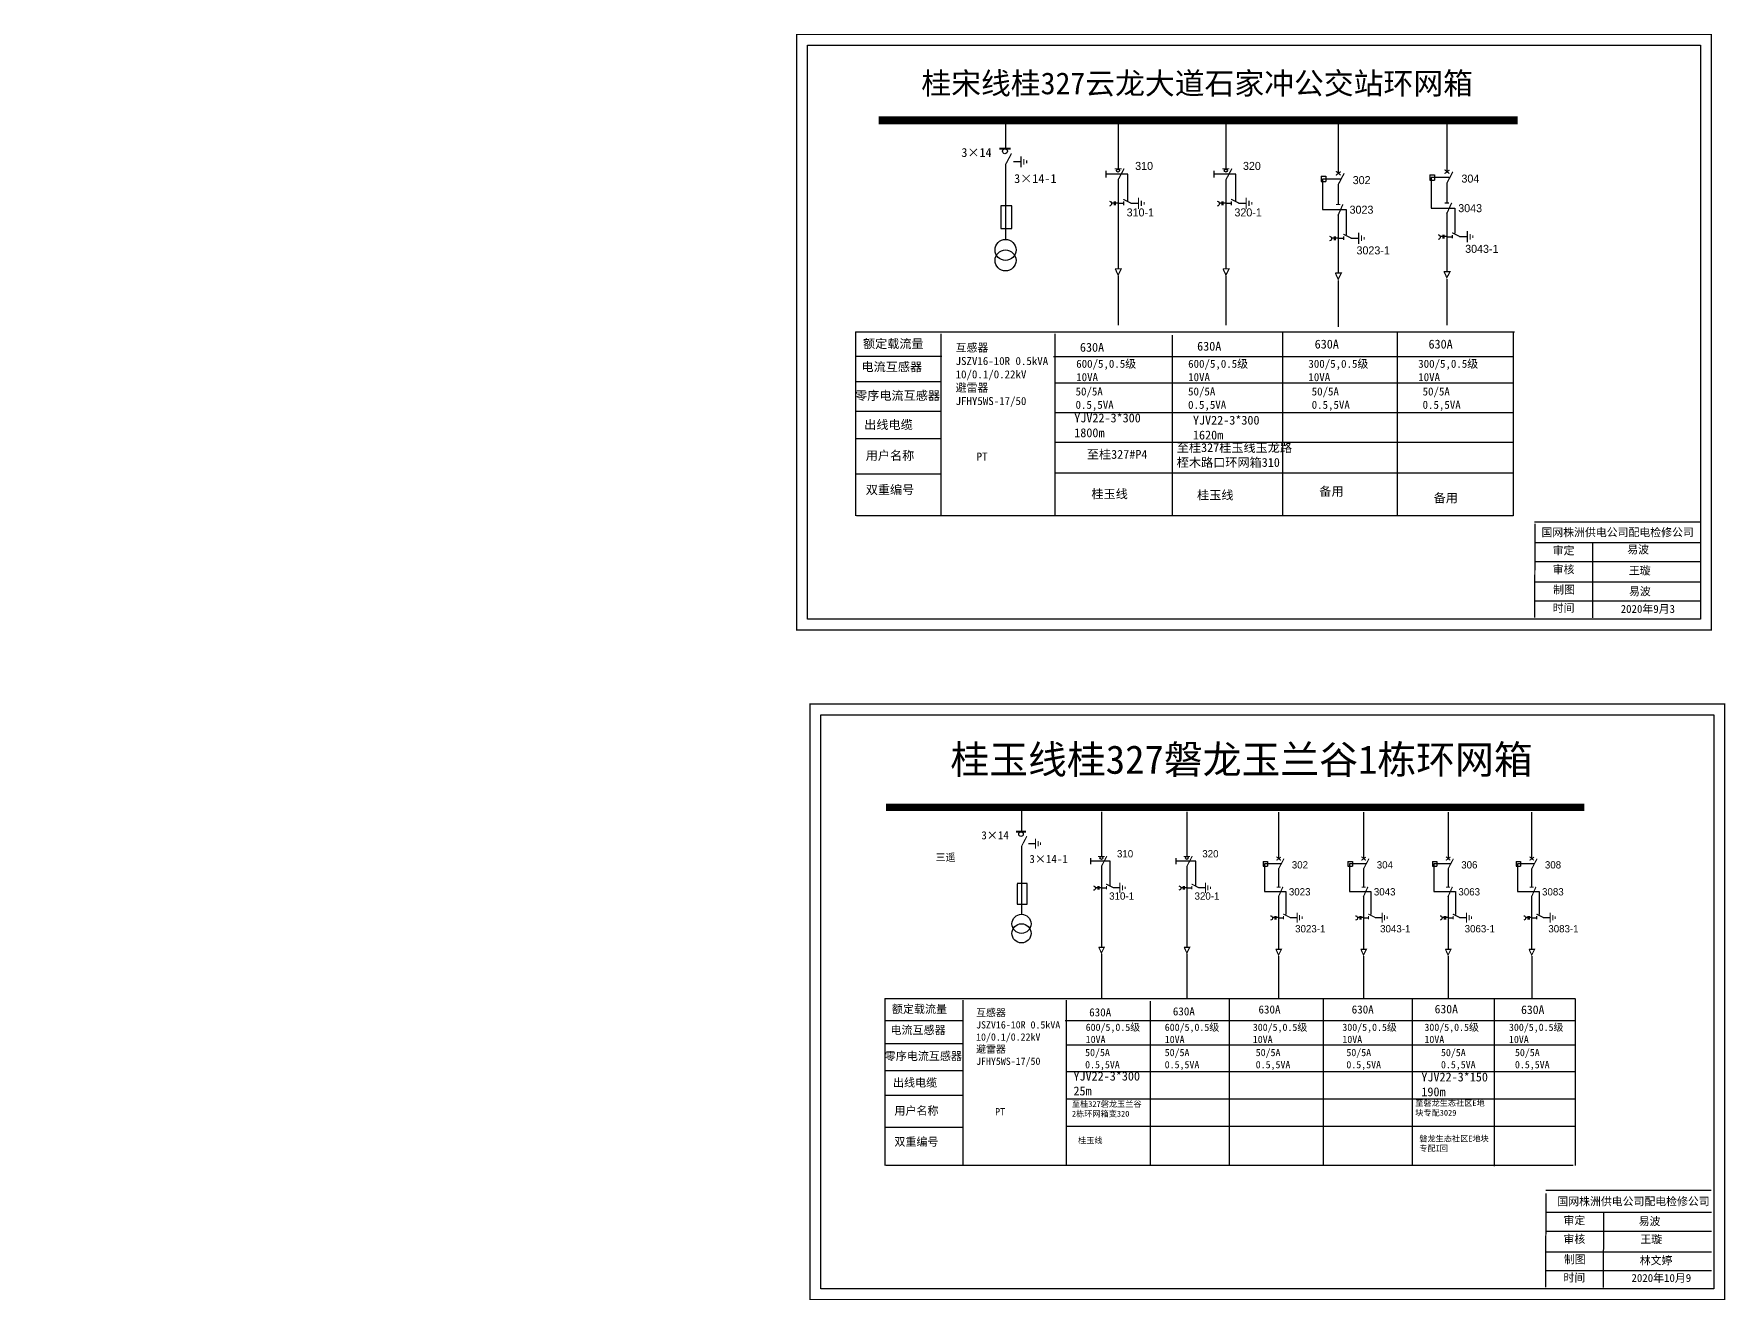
# Model space of a CAD drawing. Extents: x 1601 to 2099, y -464 to -160.
# Drawn here: x 1601.3 to 1833.4, y -335.7 to -161.9 of the extents above; entities that cross this region are included whole.
import ezdxf

# ---------------------------------------------------------------- set-up
doc = ezdxf.new("R2010")
doc.units = 0
doc.header["$LTSCALE"] = 0.774411
doc.linetypes.add('ACAD_ISO02W100', pattern=[15, 12, -3])
doc.linetypes.add('CENTER', pattern=[50.8, 31.75, -6.35, 6.35, -6.35])
doc.layers.get('0').update_dxf_attribs({"linetype": 'CONTINUOUS'})
doc.layers.get('DEFPOINTS').update_dxf_attribs({"linetype": 'CONTINUOUS'})
doc.layers.add('2', color=7, linetype='CONTINUOUS')
doc.styles.add('hztxt_txtstyle_0.00_0_0', font='simkai.ttf')
doc.styles.add('hztxt_txtstyle_1.80_0_0', font='', dxfattribs={"height": 1.8, "bigfont": 'hztxt.shx'})
doc.styles.add('hztxt_txtstyle_2.70_0_0', font='simkai.ttf', dxfattribs={"height": 2.7})
doc.styles.add('KaiTi_GB2312_txtstyle_1.09_0_0', font='simkai_0.ttf', dxfattribs={"height": 1.0944})
doc.styles.add('KaiTi_txtstyle_1.11_0_0', font='simkai.ttf', dxfattribs={"height": 1.109414})
doc.styles.add('字体', font='simkai_0.ttf', dxfattribs={"height": 2.5})
doc.styles.get('hztxt_txtstyle_1.80_0_0').set_extended_font_data('hztxt')

# ---------------------------------------------------------------- blocks, each defined once
blk = doc.blocks.new('JD')
for points in [[(-2, 0.2), (-2, -0.2), (2, 0.2), (2, -0.2)], [(1, -1.2), (1, -0.8), (-1, -1.2), (-1, -0.8)], [(-0.5, -1.8), (-0.5, -2.2), (0.5, -1.8), (0.5, -2.2)]]:
    blk.add_trace(points)

msp = doc.modelspace()

# ---------------------------------------------------------------- linework, layer by layer
at = {"color": 0}
for p, q in [((1734.65, -173.98), (1734.65, -177.59)), ((1750.11, -173.69), (1750.11, -180.41)), ((1764.9, -173.69), (1764.9, -180.41)), ((1780.32, -174), (1780.32, -181.05)), ((1795.23, -173.79), (1795.23, -180.85)), ((1734.66, -179.83), (1734.66, -190.09)), ((1735.75, -179.43), (1736.78, -179.43)), ((1750.11, -181.91), (1750.11, -194.12)), ((1764.9, -181.91), (1764.9, -194.12)), ((1777.97, -181.44), (1778.63, -181.44)), ((1777.97, -181.44), (1777.97, -182.17)), ((1777.97, -182.17), (1778.63, -182.17)), ((1778.63, -181.44), (1778.63, -182.17)), ((1780.32, -182.55), (1780.32, -185.27)), ((1792.88, -181.23), (1793.54, -181.23)), ((1792.88, -181.23), (1792.88, -181.96)), ((1792.88, -181.96), (1793.54, -181.96)), ((1793.54, -181.23), (1793.54, -181.96)), ((1795.23, -182.34), (1795.23, -185.07)), ((1750.11, -185.15), (1750.87, -185.15)), ((1751.87, -185.13), (1752.9, -185.13)), ((1764.9, -185.15), (1765.66, -185.15)), ((1766.65, -185.13), (1767.69, -185.13)), ((1780.32, -186.64), (1780.32, -194.67)), ((1795.23, -186.43), (1795.23, -194.47)), ((1780.32, -189.94), (1781.08, -189.94)), ((1782.07, -189.92), (1783.1, -189.92)), ((1795.23, -189.73), (1795.99, -189.73)), ((1796.98, -189.71), (1798.02, -189.71)), ((1725.91, -206.18), (1714.14, -206.18)), ((1725.87, -209.65), (1714.09, -209.65)), ((1725.87, -213.73), (1714.09, -213.73)), ((1725.82, -217.46), (1714.05, -217.46)), ((1725.87, -222.31), (1714.09, -222.31)), ((1736.84, -268.04), (1736.84, -271.33)), ((1747.82, -268.64), (1747.82, -274.75)), ((1759.54, -268.64), (1759.54, -274.75)), ((1772.13, -268.68), (1772.13, -275.09)), ((1783.79, -268.68), (1783.79, -275.09)), ((1795.39, -268.68), (1795.39, -275.09)), ((1806.86, -268.68), (1806.86, -275.09)), ((1736.86, -273.36), (1736.86, -282.69)), ((1737.84, -272.99), (1738.78, -272.99)), ((1747.82, -276.11), (1747.82, -287.22)), ((1759.54, -276.11), (1759.54, -287.22)), ((1770, -275.44), (1770.6, -275.44)), ((1770, -275.44), (1770, -276.1)), ((1770, -276.1), (1770.6, -276.1)), ((1770.6, -275.44), (1770.6, -276.1)), ((1781.66, -275.44), (1782.26, -275.44)), ((1781.66, -275.44), (1781.66, -276.1)), ((1781.66, -276.1), (1782.26, -276.1)), ((1782.26, -275.44), (1782.26, -276.1)), ((1793.26, -275.44), (1793.85, -275.44)), ((1793.26, -275.44), (1793.26, -276.1)), ((1793.26, -276.1), (1793.85, -276.1)), ((1793.85, -275.44), (1793.85, -276.1)), ((1804.73, -275.44), (1805.33, -275.44)), ((1804.73, -275.44), (1804.73, -276.1)), ((1804.73, -276.1), (1805.33, -276.1)), ((1805.33, -275.44), (1805.33, -276.1)), ((1772.13, -276.45), (1772.13, -278.93)), ((1783.79, -276.45), (1783.79, -278.93)), ((1795.39, -276.45), (1795.39, -278.93)), ((1806.86, -276.45), (1806.86, -278.93)), ((1747.82, -279.06), (1748.52, -279.06)), ((1749.42, -279.04), (1750.36, -279.04)), ((1759.54, -279.06), (1760.23, -279.06)), ((1761.14, -279.04), (1762.08, -279.04)), ((1772.13, -280.17), (1772.13, -287.47)), ((1783.79, -280.17), (1783.79, -287.47)), ((1795.39, -280.17), (1795.39, -287.47)), ((1806.86, -280.17), (1806.86, -287.47)), ((1772.13, -283.17), (1772.82, -283.17)), ((1773.72, -283.15), (1774.66, -283.15)), ((1783.79, -283.17), (1784.48, -283.17)), ((1785.38, -283.15), (1786.32, -283.15)), ((1795.39, -283.17), (1796.08, -283.17)), ((1796.98, -283.15), (1797.92, -283.15)), ((1806.86, -283.17), (1807.55, -283.17)), ((1808.46, -283.15), (1809.4, -283.15)), ((1728.9, -297.32), (1718.19, -297.32)), ((1728.86, -300.47), (1718.15, -300.47)), ((1728.86, -304.18), (1718.15, -304.18)), ((1728.82, -307.57), (1718.11, -307.57)), ((1728.86, -311.98), (1718.15, -311.98))]:
    msp.add_line(p, q, dxfattribs=at)
at = {"color": 0, "linetype": 'ACAD_ISO02W100'}
for p, q in [((1780.65, -181.82), (1778.18, -181.82)), ((1778.18, -181.82), (1778.18, -186.01)), ((1795.56, -181.61), (1793.09, -181.61)), ((1793.09, -181.61), (1793.09, -185.8)), ((1778.18, -186.01), (1781.43, -186.01)), ((1781.43, -186.01), (1781.43, -189.47)), ((1793.09, -185.8), (1796.34, -185.8)), ((1796.34, -185.8), (1796.34, -189.26)), ((1772.43, -275.78), (1770.19, -275.78)), ((1770.19, -275.78), (1770.19, -279.59)), ((1784.09, -275.78), (1781.85, -275.78)), ((1781.85, -275.78), (1781.85, -279.59)), ((1795.69, -275.78), (1793.45, -275.78)), ((1793.45, -275.78), (1793.45, -279.59)), ((1807.16, -275.78), (1804.92, -275.78)), ((1804.92, -275.78), (1804.92, -279.59)), ((1770.19, -279.59), (1773.14, -279.59)), ((1773.14, -279.59), (1773.14, -282.74)), ((1781.85, -279.59), (1784.8, -279.59)), ((1784.8, -279.59), (1784.8, -282.74)), ((1793.45, -279.59), (1796.4, -279.59)), ((1796.4, -279.59), (1796.4, -282.74)), ((1804.92, -279.59), (1807.88, -279.59)), ((1807.88, -279.59), (1807.88, -282.74))]:
    msp.add_line(p, q, dxfattribs=at)
at = {"color": 0, "linetype": 'CENTER'}
for p, q in [((1750.12, -195.11), (1750.12, -201.86)), ((1764.91, -195.11), (1764.91, -201.86)), ((1780.32, -195.75), (1780.32, -202.09)), ((1795.23, -195.55), (1795.23, -201.88)), ((1747.83, -288.11), (1747.83, -294.25)), ((1759.55, -288.11), (1759.55, -294.25)), ((1772.13, -288.45), (1772.13, -294.22)), ((1783.79, -288.45), (1783.79, -294.22)), ((1795.39, -288.45), (1795.39, -294.22)), ((1806.87, -288.45), (1806.87, -294.22))]:
    msp.add_line(p, q, dxfattribs=at)
at = {"color": 0, "linetype": 'Continuous'}
for p, q in [((1714.07, -202.79), (1804.51, -202.79)), ((1714.11, -228.03), (1714.11, -202.79)), ((1725.81, -203.07), (1725.81, -228.03)), ((1741.43, -203.07), (1741.43, -228.03)), ((1757.54, -203.23), (1757.54, -228.01)), ((1772.66, -202.84), (1772.66, -228.03)), ((1788.39, -202.84), (1788.39, -228.03)), ((1804.33, -202.86), (1804.33, -228.04)), ((1741.24, -206.16), (1804.33, -206.16)), ((1741.43, -209.79), (1804.33, -209.79)), ((1741.43, -213.84), (1804.33, -213.84)), ((1741.43, -217.94), (1804.33, -217.94)), ((1741.43, -222.12), (1804.33, -222.12)), ((1804.33, -228.03), (1714.2, -228.03)), ((1807.31, -231.69), (1830.06, -231.69)), ((1815.2, -231.7), (1815.2, -242.03)), ((1807.31, -234.28), (1830.06, -234.28)), ((1807.31, -237.11), (1830.06, -237.11)), ((1807.31, -239.7), (1830.06, -239.7)), ((1718.13, -294.24), (1812.79, -294.24)), ((1718.17, -317.18), (1718.17, -294.24)), ((1728.8, -294.48), (1728.8, -317.18)), ((1743.01, -294.48), (1743.01, -317.18)), ((1754.53, -294.64), (1754.53, -317.16)), ((1765.35, -294.28), (1765.35, -317.17)), ((1778.25, -294.28), (1778.25, -317.17)), ((1790.45, -294.3), (1790.45, -317.19)), ((1801.72, -294.37), (1801.72, -317.27)), ((1812.85, -294.25), (1812.85, -317.19)), ((1742.84, -297.3), (1812.83, -297.3)), ((1743.01, -300.6), (1812.85, -300.6)), ((1743.01, -304.28), (1812.73, -304.28)), ((1743.01, -308.01), (1812.92, -308.01)), ((1743.01, -311.8), (1812.83, -311.8)), ((1812.58, -317.18), (1718.25, -317.18)), ((1808.78, -323.58), (1831.54, -323.58)), ((1816.7, -323.53), (1816.68, -333.92)), ((1808.78, -326.17), (1831.54, -326.17)), ((1808.78, -329), (1831.54, -329)), ((1808.78, -331.59), (1831.54, -331.59))]:
    msp.add_line(p, q, dxfattribs=at)
at = {"color": 0, "linetype": 'Continuous', "const_width": 0.182}
for points in [[(1706.01, -161.99), (1831.5, -161.99), (1831.5, -243.69), (1706.01, -243.69)], [(1707.84, -253.86), (1833.33, -253.86), (1833.33, -335.56), (1707.84, -335.56)]]:
    msp.add_lwpolyline(points, close=True, dxfattribs=at)
at = {"color": 0, "linetype": 'Continuous'}
for points in [[(1707.49, -163.47), (1830.02, -163.47), (1830.02, -242.22), (1707.49, -242.22)], [(1709.32, -255.33), (1831.85, -255.33), (1831.85, -334.09), (1709.32, -334.09)]]:
    msp.add_lwpolyline(points, close=True, dxfattribs=at)
at = {"color": 0}
for points, const_width in [([(1717.27, -173.77), (1804.95, -173.77)], 1.1), ([(1733.82, -177.65), (1735.36, -177.65)], 0.261), ([(1734.66, -179.87), (1735.49, -178.31)], 0.165), ([(1749.63, -180.43), (1750.6, -180.43)], 0.165), ([(1750.11, -181.95), (1750.94, -180.39)], 0.165), ([(1764.42, -180.43), (1765.39, -180.43)], 0.165), ([(1764.9, -181.95), (1765.73, -180.39)], 0.165), ([(1780, -181.3), (1780.67, -180.8)], 0.165), ([(1780.01, -180.75), (1780.65, -181.29)], 0.165), ([(1780.32, -182.59), (1781.14, -181.03)], 0.165), ([(1794.91, -181.09), (1795.58, -180.59)], 0.165), ([(1794.92, -180.54), (1795.57, -181.08)], 0.165), ([(1795.23, -182.39), (1796.05, -180.82)], 0.165), ([(1750.83, -184.6), (1751.93, -185.15)], 0.165), ([(1750.87, -184.9), (1750.87, -185.41)], 0.165), ([(1765.62, -184.6), (1766.72, -185.15)], 0.165), ([(1765.66, -184.9), (1765.66, -185.41)], 0.165), ([(1780.02, -185.32), (1780.63, -185.32)], 0.165), ([(1780.28, -186.84), (1780.97, -185.28)], 0.165), ([(1794.93, -185.11), (1795.54, -185.11)], 0.165), ([(1795.19, -186.63), (1795.89, -185.08)], 0.165), ([(1781.03, -189.39), (1782.13, -189.94)], 0.165), ([(1781.08, -189.68), (1781.08, -190.19)], 0.165), ([(1795.95, -189.18), (1797.04, -189.73)], 0.165), ([(1795.99, -189.48), (1795.99, -189.98)], 0.165), ([(1749.71, -194.14), (1750.55, -194.14), (1750.12, -194.99), (1749.72, -194.13)], 0.165), ([(1764.5, -194.14), (1765.34, -194.14), (1764.91, -194.99), (1764.51, -194.13)], 0.165), ([(1779.91, -194.72), (1780.75, -194.72), (1780.32, -195.57), (1779.92, -194.71)], 0.165), ([(1794.82, -194.52), (1795.66, -194.52), (1795.23, -195.36), (1794.83, -194.5)], 0.165), ([(1718.25, -268.04), (1814.09, -268.04)], 0.998), ([(1736.09, -271.37), (1737.49, -271.37)], 0.238), ([(1736.86, -273.4), (1737.6, -271.98)], 0.15), ([(1747.38, -274.77), (1748.27, -274.77)], 0.15), ([(1747.82, -276.15), (1748.57, -274.73)], 0.15), ([(1759.1, -274.77), (1759.98, -274.77)], 0.15), ([(1759.54, -276.15), (1760.29, -274.73)], 0.15), ([(1771.85, -275.31), (1772.45, -274.86)], 0.15), ([(1771.85, -274.81), (1772.44, -275.3)], 0.15), ([(1772.13, -276.49), (1772.88, -275.07)], 0.15), ([(1783.51, -274.81), (1784.1, -275.3)], 0.15), ([(1783.5, -275.31), (1784.11, -274.86)], 0.15), ([(1783.79, -276.49), (1784.54, -275.07)], 0.15), ([(1795.11, -274.81), (1795.69, -275.3)], 0.15), ([(1795.1, -275.31), (1795.71, -274.86)], 0.15), ([(1795.39, -276.49), (1796.13, -275.07)], 0.15), ([(1806.58, -275.31), (1807.19, -274.86)], 0.15), ([(1806.58, -274.81), (1807.17, -275.3)], 0.15), ([(1806.86, -276.49), (1807.61, -275.07)], 0.15), ([(1748.48, -278.56), (1749.48, -279.06)], 0.15), ([(1760.2, -278.56), (1761.19, -279.06)], 0.15), ([(1748.52, -278.83), (1748.52, -279.29)], 0.15), ([(1760.23, -278.83), (1760.23, -279.29)], 0.15), ([(1771.86, -278.97), (1772.42, -278.97)], 0.15), ([(1772.1, -280.35), (1772.73, -278.94)], 0.15), ([(1783.52, -278.97), (1784.07, -278.97)], 0.15), ([(1783.76, -280.35), (1784.39, -278.94)], 0.15), ([(1795.12, -278.97), (1795.67, -278.97)], 0.15), ([(1795.36, -280.35), (1795.99, -278.94)], 0.15), ([(1806.59, -278.97), (1807.15, -278.97)], 0.15), ([(1806.83, -280.35), (1807.46, -278.94)], 0.15), ([(1772.78, -282.67), (1773.78, -283.17)], 0.15), ([(1772.82, -282.94), (1772.82, -283.4)], 0.15), ([(1784.44, -282.67), (1785.44, -283.17)], 0.15), ([(1784.48, -282.94), (1784.48, -283.4)], 0.15), ([(1796.04, -282.67), (1797.04, -283.17)], 0.15), ([(1796.08, -282.94), (1796.08, -283.4)], 0.15), ([(1807.52, -282.67), (1808.51, -283.17)], 0.15), ([(1807.55, -282.94), (1807.55, -283.4)], 0.15), ([(1747.46, -287.24), (1748.22, -287.24), (1747.83, -288.01), (1747.46, -287.22)], 0.15), ([(1759.17, -287.24), (1759.94, -287.24), (1759.55, -288.01), (1759.18, -287.22)], 0.15), ([(1771.76, -287.52), (1772.52, -287.52), (1772.13, -288.29), (1771.77, -287.5)], 0.15), ([(1783.42, -287.52), (1784.18, -287.52), (1783.79, -288.29), (1783.43, -287.5)], 0.15), ([(1795.02, -287.52), (1795.78, -287.52), (1795.39, -288.29), (1795.03, -287.5)], 0.15), ([(1806.49, -287.52), (1807.26, -287.52), (1806.87, -288.29), (1806.5, -287.5)], 0.15)]:
    msp.add_lwpolyline(points, dxfattribs=dict(at, const_width=const_width))
for points in [[(1748.45, -180.68), (1748.45, -181.6)], [(1763.24, -180.68), (1763.24, -181.6)], [(1734.01, -185.51), (1734.01, -188.59), (1735.53, -188.59), (1735.53, -185.48), (1734.01, -185.48)], [(1749.56, -185.14), (1749.21, -185.14)], [(1749.56, -184.91), (1749.56, -185.41)], [(1749.71, -184.91), (1749.71, -185.41)], [(1750.11, -185.14), (1749.71, -185.14)], [(1764.35, -185.14), (1764, -185.14)], [(1764.35, -184.91), (1764.35, -185.41)], [(1764.5, -184.91), (1764.5, -185.41)], [(1764.9, -185.14), (1764.5, -185.14)], [(1779.76, -189.93), (1779.41, -189.93)], [(1779.76, -189.7), (1779.76, -190.2)], [(1779.92, -189.7), (1779.92, -190.2)], [(1780.31, -189.93), (1779.92, -189.93)], [(1794.67, -189.72), (1794.33, -189.72)], [(1794.67, -189.49), (1794.67, -189.99)], [(1794.83, -189.49), (1794.83, -189.99)], [(1795.23, -189.72), (1794.83, -189.72)], [(1746.31, -275), (1746.31, -275.83)], [(1758.03, -275), (1758.03, -275.83)], [(1736.26, -278.53), (1736.26, -281.33), (1737.65, -281.33), (1737.65, -278.5), (1736.26, -278.5)], [(1747.32, -279.06), (1747, -279.06)], [(1747.32, -278.85), (1747.32, -279.3)], [(1747.46, -278.85), (1747.46, -279.3)], [(1747.82, -279.06), (1747.46, -279.06)], [(1759.04, -279.06), (1758.72, -279.06)], [(1759.04, -278.85), (1759.04, -279.3)], [(1759.18, -278.85), (1759.18, -279.3)], [(1759.54, -279.06), (1759.18, -279.06)], [(1771.63, -282.95), (1771.63, -283.4)], [(1771.77, -282.95), (1771.77, -283.4)], [(1783.28, -282.95), (1783.28, -283.4)], [(1783.42, -282.95), (1783.42, -283.4)], [(1794.88, -282.95), (1794.88, -283.4)], [(1795.02, -282.95), (1795.02, -283.4)], [(1806.36, -282.95), (1806.36, -283.4)], [(1806.5, -282.95), (1806.5, -283.4)], [(1771.63, -283.16), (1771.31, -283.16)], [(1772.13, -283.16), (1771.77, -283.16)], [(1783.28, -283.16), (1782.97, -283.16)], [(1783.79, -283.16), (1783.42, -283.16)], [(1794.88, -283.16), (1794.57, -283.16)], [(1795.38, -283.16), (1795.02, -283.16)], [(1806.36, -283.16), (1806.04, -283.16)], [(1806.86, -283.16), (1806.5, -283.16)]]:
    msp.add_lwpolyline(points, dxfattribs=at)
at = {"color": 0, "linetype": 'ACAD_ISO02W100'}
for points in [[(1751.46, -184.89), (1751.46, -181.14), (1748.45, -181.14)], [(1766.25, -184.89), (1766.25, -181.14), (1763.24, -181.14)], [(1749.05, -278.83), (1749.05, -275.42), (1746.31, -275.42)], [(1760.77, -278.83), (1760.77, -275.42), (1758.03, -275.42)]]:
    msp.add_lwpolyline(points, dxfattribs=at)
at = {"color": 0}
for points in [[(1748.92, -184.86, -0.877934), (1748.93, -185.53)], [(1763.71, -184.86, -0.877934), (1763.72, -185.53)], [(1779.12, -189.65, -0.877934), (1779.13, -190.31)], [(1794.03, -189.44, -0.877934), (1794.04, -190.11)], [(1746.74, -278.8, -0.877934), (1746.75, -279.41)], [(1758.45, -278.8, -0.877934), (1758.47, -279.41)], [(1771.04, -282.9, -0.877934), (1771.05, -283.51)], [(1782.7, -282.9, -0.877934), (1782.71, -283.51)], [(1794.3, -282.9, -0.877934), (1794.31, -283.51)], [(1805.78, -282.9, -0.877934), (1805.79, -283.51)]]:
    msp.add_lwpolyline(points, format="xyb", dxfattribs=at)
at = {"color": 0, "linetype": 'Continuous', "const_width": 0.182}
for points in [[(1807.25, -228.89), (1830, -228.89)], [(1807.31, -229.09), (1807.29, -241.99)], [(1808.84, -320.98), (1808.77, -333.88)], [(1808.78, -320.58), (1831.54, -320.58)]]:
    msp.add_lwpolyline(points, dxfattribs=at)
at = {"color": 0}
for centre, radius in [((1734.59, -178.01), 0.335), ((1750.11, -180.66), 0.211), ((1764.9, -180.66), 0.211), ((1736.79, -271.71), 0.305), ((1747.82, -274.98), 0.192), ((1759.54, -274.98), 0.192)]:
    msp.add_circle(centre, radius, dxfattribs=at)
at = {"layer": '2', "color": 0}
for centre, radius in [((1734.67, -191.55), 1.44), ((1734.67, -192.99), 1.44), ((1736.86, -284.02), 1.31), ((1736.86, -285.32), 1.31)]:
    msp.add_circle(centre, radius, dxfattribs=at)

# ---------------------------------------------------------------- block references
at = {"color": 0, "rotation": 90}
for p, xscale, yscale, zscale in [((1736.8, -179.46), 0.3844120780053686, 0.3844120780053686, 0.3844120780054647), ((1752.92, -185.16), 0.3844120780053686, 0.3844120780053686, 0.3844120780054647), ((1767.7, -185.16), 0.3844120780053686, 0.3844120780053686, 0.3844120780054647), ((1783.12, -189.95), 0.3844120780053686, 0.3844120780053686, 0.3844120780054647), ((1798.03, -189.74), 0.3844120780053686, 0.3844120780053686, 0.3844120780054647), ((1738.79, -273.02), 0.3494655254594932, 0.3494655254594932, 0.3494655254595134), ((1750.37, -279.07), 0.3494655254594932, 0.3494655254594932, 0.3494655254595134), ((1762.09, -279.07), 0.3494655254594932, 0.3494655254594932, 0.3494655254595134), ((1774.68, -283.17), 0.3494655254594932, 0.3494655254594932, 0.3494655254595134), ((1786.34, -283.17), 0.3494655254594932, 0.3494655254594932, 0.3494655254595134), ((1797.93, -283.17), 0.3494655254594932, 0.3494655254594932, 0.3494655254595134), ((1809.41, -283.17), 0.3494655254594932, 0.3494655254594932, 0.3494655254595134)]:
    msp.add_blockref('JD', p, dxfattribs=dict(at, xscale=xscale, yscale=yscale, zscale=zscale))

# ---------------------------------------------------------------- texts
at = {"color": 0, "linetype": 'Continuous', "style": 'hztxt_txtstyle_2.70_0_0'}
for s, height, p in [('3×14', 1.22, (1728.61, -178.79)), ('3×14-1', 1.22, (1735.85, -182.37)), ('3×14', 1.109, (1731.35, -272.42)), ('3×14-1', 1.109, (1737.94, -275.67))]:
    msp.add_text(s, height=height, dxfattribs=at).set_placement(p)
at = {"color": 0, "style": 'hztxt_txtstyle_1.80_0_0'}
for s, height, p in [('310', 1.098, (1752.46, -180.57)), ('320', 1.098, (1767.25, -180.57)), ('302', 1.098, (1782.31, -182.52)), ('304', 1.098, (1797.23, -182.31)), ('3023', 1.098, (1781.88, -186.58)), ('3043', 1.098, (1796.79, -186.37)), ('310-1', 1.098, (1751.29, -186.95)), ('320-1', 1.098, (1766.08, -186.95)), ('3023-1', 1.098, (1782.83, -192.16)), ('3043-1', 1.098, (1797.74, -191.95)), ('310', 0.998, (1749.96, -274.9)), ('320', 0.998, (1761.67, -274.9)), ('302', 0.998, (1773.95, -276.42)), ('304', 0.998, (1785.61, -276.42)), ('306', 0.998, (1797.2, -276.42)), ('308', 0.998, (1808.68, -276.42)), ('310-1', 0.998, (1748.89, -280.7)), ('320-1', 0.998, (1760.61, -280.7)), ('3023', 0.998, (1773.55, -280.12)), ('3043', 0.998, (1785.21, -280.12)), ('3063', 0.998, (1796.81, -280.12)), ('3083', 0.998, (1808.29, -280.12)), ('3023-1', 0.998, (1774.41, -285.19)), ('3043-1', 0.998, (1786.07, -285.19)), ('3063-1', 0.998, (1797.67, -285.19)), ('3083-1', 0.998, (1809.15, -285.19))]:
    msp.add_text(s, height=height, dxfattribs=at).set_placement(p)
at = {"color": 0, "linetype": 'Continuous', "attachment_point": 1}
for s, insert, char_height, width, style in [(' 桂宋线桂327云龙大道石家冲公交站环网箱', (1721.08, -167.19), 3, 85.7498, '字体'), ('{\\fSimSun|b0|i0|c134|p2;额定载流量}', (1715.11, -203.8), 1.2204, 19.6738, 'hztxt_txtstyle_2.70_0_0'), ('{\\fSimSun|b0|i0|c134|p2;630A}', (1760.96, -204.15), 1.2204, 19.6738, 'hztxt_txtstyle_2.70_0_0'), ('{\\fSimSun|b0|i0|c134|p2;630A}', (1777.09, -203.86), 1.2204, 19.6738, 'hztxt_txtstyle_2.70_0_0'), ('{\\fSimSun|b0|i0|c134|p2;630A}', (1792.71, -203.86), 1.2204, 19.6738, 'hztxt_txtstyle_2.70_0_0'), ('\\A1;{\\fSimSun|b0|i0|c134|p2;互感器\\PJSZV16-10R 0.5kVA\\P10/0.1/0.22kV\\P避雷器\\PJFHY5WS-17/50}', (1727.82, -204.41), 1.0983, 20.2524, 'hztxt_txtstyle_2.70_0_0'), ('\\A1;{\\fSimSun|b0|i0|c134|p2;600/5,0.5级\\P10VA}', (1744.37, -206.62), 1.0983, 20.2524, 'hztxt_txtstyle_2.70_0_0'), ('{\\fSimSun|b0|i0|c134|p2;630A}', (1744.88, -204.3), 1.2204, 19.6738, 'hztxt_txtstyle_2.70_0_0'), ('\\A1;{\\fSimSun|b0|i0|c134|p2;600/5,0.5级\\P10VA}', (1759.73, -206.62), 1.0983, 20.2524, 'hztxt_txtstyle_2.70_0_0'), ('\\A1;{\\fSimSun|b0|i0|c134|p2;300/5,0.5级\\P10VA}', (1776.23, -206.62), 1.0983, 20.2524, 'hztxt_txtstyle_2.70_0_0'), ('\\A1;{\\fSimSun|b0|i0|c134|p2;300/5,0.5级\\P10VA}', (1791.3, -206.62), 1.0983, 20.2524, 'hztxt_txtstyle_2.70_0_0'), ('{\\fSimSun|b0|i0|c134|p2;电流互感器}', (1714.9, -206.97), 1.2204, 19.6738, 'hztxt_txtstyle_2.70_0_0'), ('{\\fSimSun|b0|i0|c134|p2;零序电流互感器}', (1714.03, -210.91), 1.2204, 19.6738, 'hztxt_txtstyle_2.70_0_0'), ('{\\fSimSun|b0|i0|c134|p2;50/5A\\P0.5,5VA}', (1744.28, -210.42), 1.0983, 19.6738, 'hztxt_txtstyle_2.70_0_0'), ('{\\fSimSun|b0|i0|c134|p2;50/5A\\P0.5,5VA}', (1759.72, -210.42), 1.0983, 19.6738, 'hztxt_txtstyle_2.70_0_0'), ('{\\fSimSun|b0|i0|c134|p2;50/5A\\P0.5,5VA}', (1776.68, -210.42), 1.0983, 19.6738, 'hztxt_txtstyle_2.70_0_0'), ('{\\fSimSun|b0|i0|c134|p2;50/5A\\P0.5,5VA}', (1791.9, -210.42), 1.0983, 19.6738, 'hztxt_txtstyle_2.70_0_0'), ('{\\fSimSun|b0|i0|c134|p2;出线电缆}', (1715.28, -214.91), 1.2204, 19.6738, 'hztxt_txtstyle_2.70_0_0'), ('YJV22-3*300\\P1800m', (1744.1, -213.99), 1.2204, 19.6738, 'hztxt_txtstyle_2.70_0_0'), ('YJV22-3*300\\P1620m', (1760.39, -214.3), 1.2204, 19.6738, 'hztxt_txtstyle_2.70_0_0'), ('{\\fSimSun|b0|i0|c134|p2;至桂327桂玉线玉龙路桎木路口环网箱310}', (1758.17, -218.06), 1.2204, 17.0013, 'hztxt_txtstyle_2.70_0_0'), ('{\\fSimSun|b0|i0|c134|p2;用户名称}', (1715.49, -219.14), 1.2204, 19.6738, 'hztxt_txtstyle_2.70_0_0'), ('{\\fSimSun|b0|i0|c134|p2;PT}', (1730.7, -219.36), 1.1026, 8.5785, 'hztxt_txtstyle_0.00_0_0'), ('{\\fSimSun|b0|i0|c134|p2;至桂327#P4}', (1745.83, -218.99), 1.2204, 10.5639, 'hztxt_txtstyle_2.70_0_0'), ('{\\fSimSun|b0|i0|c134|p2;双重编号}', (1715.49, -223.83), 1.2204, 19.6738, 'hztxt_txtstyle_2.70_0_0'), ('{\\fSimSun|b0|i0|c134|p2;桂玉线}', (1746.46, -224.41), 1.2204, 10.5639, 'hztxt_txtstyle_2.70_0_0'), ('{\\fSimSun|b0|i0|c134|p2;桂玉线}', (1760.96, -224.57), 1.2204, 10.5639, 'hztxt_txtstyle_2.70_0_0'), ('{\\fSimSun|b0|i0|c134|p2;备用}', (1777.73, -224.07), 1.2204, 19.6738, 'hztxt_txtstyle_2.70_0_0'), ('{\\fSimSun|b0|i0|c134|p2;备用}', (1793.41, -224.96), 1.2204, 19.6738, 'hztxt_txtstyle_2.70_0_0'), ('国网株洲供电公司配电检修公司', (1808.21, -229.75), 1.0944, 29.9201, '字体'), ('易波', (1819.98, -232.11), 1.094, 8.5588, '字体'), ('\\f\uffbfﾬￌﾣﾤ_GB2312|b0|i0|c134|p49;审定', (1809.75, -232.26), 1.0944, 8.5588, '字体'), ('\\f\uffbfﾬￌﾣﾤ_GB2312|b0|i0|c134|p49;审核', (1809.75, -234.84), 1.0944, 8.5588, '字体'), ('{\\fSimSun|b0|i0|c134|p2;王璇}', (1820.2, -234.99), 1.0944, 8.5588, '字体'), ('\\f\uffbfﾬￌﾣﾤ_GB2312|b0|i0|c134|p49;制图', (1809.81, -237.62), 1.0944, 8.5588, '字体'), ('{\\fSimSun|b0|i0|c134|p2;易波}', (1820.22, -237.85), 1.0944, 8.5588, '字体'), ('\\f\uffbfﾬￌﾣﾤ_GB2312|b0|i0|c134|p49;时间', (1809.75, -240.13), 1.0944, 8.5588, '字体'), ('2020{\\fSimSun|b0|i0|c134|p2;年}9{\\fSimSun|b0|i0|c134|p2;月3}', (1819.08, -240.26), 1.0944, 16.0081, '字体'), ('{\\fSimSun|b0|i0|c134|p2;三遥}', (1725.07, -274.39), 1.0024, 7.7986, 'hztxt_txtstyle_0.00_0_0'), ('{\\fSimSun|b0|i0|c134|p2;额定载流量}', (1719.08, -295.15), 1.1094, 17.8852, 'hztxt_txtstyle_2.70_0_0'), ('\\A1;{\\fSimSun|b0|i0|c134|p2;互感器\\PJSZV16-10R 0.5kVA\\P10/0.1/0.22kV\\P避雷器\\PJFHY5WS-17/50}', (1730.63, -295.71), 0.9985, 18.4113, 'hztxt_txtstyle_2.70_0_0'), ('{\\fSimSun|b0|i0|c134|p2;630A}', (1746.15, -295.6), 1.1094, 17.8852, 'hztxt_txtstyle_2.70_0_0'), ('{\\fSimSun|b0|i0|c134|p2;630A}', (1757.63, -295.47), 1.1094, 17.8852, 'hztxt_txtstyle_2.70_0_0'), ('{\\fSimSun|b0|i0|c134|p2;630A}', (1769.38, -295.21), 1.1094, 17.8852, 'hztxt_txtstyle_2.70_0_0'), ('{\\fSimSun|b0|i0|c134|p2;630A}', (1782.17, -295.21), 1.1094, 17.8852, 'hztxt_txtstyle_2.70_0_0'), ('{\\fSimSun|b0|i0|c134|p2;630A}', (1793.55, -295.12), 1.1757, 9.454, 'hztxt_txtstyle_0.00_0_0'), ('{\\fSimSun|b0|i0|c134|p2;630A}', (1805.41, -295.21), 1.1757, 9.454, 'hztxt_txtstyle_0.00_0_0'), ('{\\fSimSun|b0|i0|c134|p2;电流互感器}', (1718.89, -298.03), 1.1094, 17.8852, 'hztxt_txtstyle_2.70_0_0'), ('\\A1;{\\fSimSun|b0|i0|c134|p2;600/5,0.5级\\P10VA}', (1745.67, -297.71), 0.9985, 18.4113, 'hztxt_txtstyle_2.70_0_0'), ('\\A1;{\\fSimSun|b0|i0|c134|p2;600/5,0.5级\\P10VA}', (1756.52, -297.71), 0.9985, 18.4113, 'hztxt_txtstyle_2.70_0_0'), ('\\A1;{\\fSimSun|b0|i0|c134|p2;300/5,0.5级\\P10VA}', (1768.6, -297.71), 0.9985, 18.4113, 'hztxt_txtstyle_2.70_0_0'), ('\\A1;{\\fSimSun|b0|i0|c134|p2;300/5,0.5级\\P10VA}', (1780.89, -297.71), 0.9985, 18.4113, 'hztxt_txtstyle_2.70_0_0'), ('\\A1;{\\fSimSun|b0|i0|c134|p2;300/5,0.5级\\P10VA}', (1792.15, -297.71), 0.9985, 18.4113, 'hztxt_txtstyle_2.70_0_0'), ('\\A1;{\\fSimSun|b0|i0|c134|p2;300/5,0.5级\\P10VA}', (1803.75, -297.71), 0.9985, 18.4113, 'hztxt_txtstyle_2.70_0_0'), ('{\\fSimSun|b0|i0|c134|p2;零序电流互感器}', (1718.1, -301.61), 1.1094, 17.8852, 'hztxt_txtstyle_2.70_0_0'), ('{\\fSimSun|b0|i0|c134|p2;50/5A\\P0.5,5VA}', (1745.59, -301.17), 0.9985, 17.8852, 'hztxt_txtstyle_2.70_0_0'), ('{\\fSimSun|b0|i0|c134|p2;50/5A\\P0.5,5VA}', (1756.51, -301.17), 0.9985, 17.8852, 'hztxt_txtstyle_2.70_0_0'), ('{\\fSimSun|b0|i0|c134|p2;50/5A\\P0.5,5VA}', (1769, -301.17), 0.9985, 17.8852, 'hztxt_txtstyle_2.70_0_0'), ('{\\fSimSun|b0|i0|c134|p2;50/5A\\P0.5,5VA}', (1781.44, -301.17), 0.9985, 17.8852, 'hztxt_txtstyle_2.70_0_0'), ('{\\fSimSun|b0|i0|c134|p2;50/5A\\P0.5,5VA}', (1794.42, -301.17), 0.9985, 17.8852, 'hztxt_txtstyle_2.70_0_0'), ('{\\fSimSun|b0|i0|c134|p2;50/5A\\P0.5,5VA}', (1804.57, -301.17), 0.9985, 17.8852, 'hztxt_txtstyle_2.70_0_0'), ('{\\fSimSun|b0|i0|c134|p2;出线电缆}', (1719.23, -305.25), 1.1094, 17.8852, 'hztxt_txtstyle_2.70_0_0'), ('YJV22-3*300\\P25m', (1743.99, -304.3), 1.2204, 19.6738, 'hztxt_txtstyle_2.70_0_0'), ('YJV22-3*150\\P190m', (1791.73, -304.42), 1.2204, 19.6738, 'hztxt_txtstyle_2.70_0_0'), ('至桂327磐龙玉兰谷2栋环网箱变320', (1743.78, -308.34), 0.8, 9.8107, 'hztxt_txtstyle_2.70_0_0'), ('{\\fNSimSun|b0|i0|c134|p49;至\\C7;磐龙生态社区E地块专配3029}', (1790.89, -308.21), 0.8, 9.8107, 'hztxt_txtstyle_2.70_0_0'), ('{\\fSimSun|b0|i0|c134|p2;用户名称}', (1719.42, -309.1), 1.1094, 17.8852, 'hztxt_txtstyle_2.70_0_0'), ('{\\fSimSun|b0|i0|c134|p2;PT}', (1733.25, -309.3), 1.0024, 7.7986, 'hztxt_txtstyle_0.00_0_0'), ('{\\fSimSun|b0|i0|c134|p2;双重编号}', (1719.42, -313.36), 1.1094, 17.8852, 'hztxt_txtstyle_2.70_0_0'), ('桂玉线', (1744.62, -313.33), 0.8, 9.8107, 'hztxt_txtstyle_2.70_0_0'), ('{\\fNSimSun|b0|i0|c134|p49;\\C7;磐龙生态社区E地块专配I回}', (1791.45, -313.09), 0.8, 9.8107, 'hztxt_txtstyle_2.70_0_0'), ('国网株洲供电公司配电检修公司', (1810.39, -321.55), 1.0944, 29.9201, '字体'), ('\\f\uffbfﾬￌﾣﾤ_GB2312|b0|i0|c134|p49;审定', (1811.23, -324.15), 1.0944, 8.5588, '字体'), ('易波', (1821.55, -324.28), 1.094, 8.5588, '字体'), ('\\f\uffbfﾬￌﾣﾤ_GB2312|b0|i0|c134|p49;审核', (1811.23, -326.73), 1.0944, 8.5588, '字体'), ('\\f\uffbfﾬￌﾣﾤ_GB2312|b0|i0|c134|p49;制图', (1811.29, -329.51), 1.0944, 8.5588, '字体'), ('\\f\uffbfﾬￌﾣﾤ_GB2312|b0|i0|c134|p49;时间', (1811.23, -332.02), 1.0944, 8.5588, '字体')]:
    msp.add_mtext(s, dxfattribs=dict(at, insert=insert, char_height=char_height, width=width, style=style))
at = {"color": 7, "linetype": 'Continuous', "attachment_point": 1}
for s, insert, char_height, width, style in [('{\\fSimSun|b0|i0|c134|p2;}', (1601.34, -321.74), 1.1094, 13.6226, 'KaiTi_txtstyle_1.11_0_0'), ('王璇', (1821.78, -326.75), 1.094, 8.5588, 'KaiTi_GB2312_txtstyle_1.09_0_0'), ('林文婷', (1821.7, -329.66), 1.094, 8.5588, 'KaiTi_GB2312_txtstyle_1.09_0_0'), ('2020年10月9', (1820.56, -332.06), 1.094, 16.0081, 'KaiTi_GB2312_txtstyle_1.09_0_0')]:
    msp.add_mtext(s, dxfattribs=dict(at, insert=insert, char_height=char_height, width=width, style=style))
at = {"layer": 'DEFPOINTS', "color": 0, "insert": (1727.11, -259.52), "char_height": 3.9062, "width": 85.7758, "attachment_point": 1, "style": 'hztxt_txtstyle_0.00_0_0'}
msp.add_mtext('{\\fSimSun|b0|i0|c134|p2;桂玉线桂327磐龙玉兰谷1栋环网箱}', dxfattribs=at)

doc.saveas('drawing.dxf')
